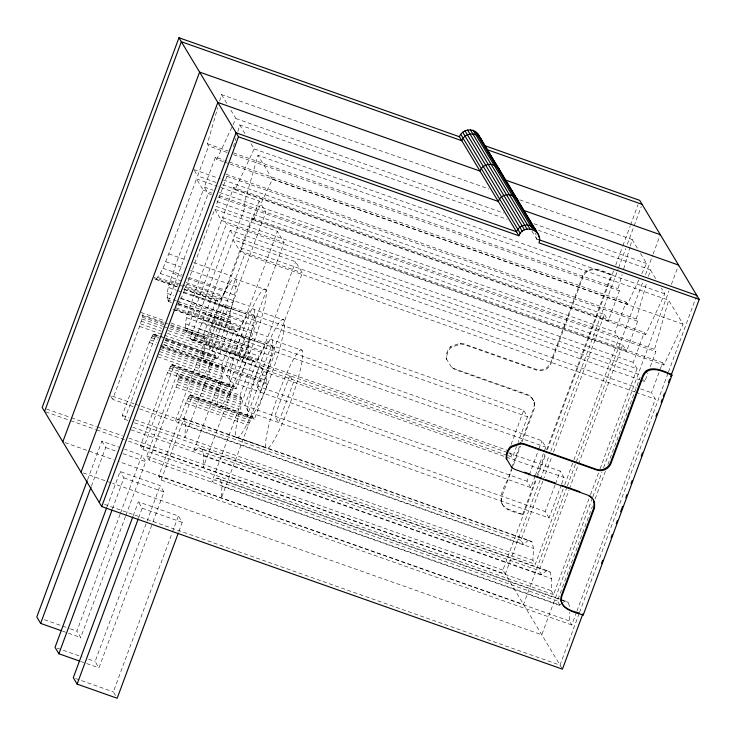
<?xml version="1.0" encoding="UTF-8"?>
<svg xmlns="http://www.w3.org/2000/svg" width="736" height="736" viewBox="0 0 736 736"><rect width="100%" height="100%" fill="white"/><g stroke="black" fill="none" stroke-linecap="round" stroke-linejoin="round"><path stroke-width="0.55" stroke-dasharray="3.68 2.76" d="M171.157 323.095L203.532 334.521L204.976 336.922L204.534 341.035L202.234 348.514L175.251 421.461L180.559 417.376L183.936 418.959L185.463 425.528L184.856 437.432L212.814 362.075L216.071 356.196L217.939 358.487L230.874 323.518C227.13 311.622 235.4 298.724 238.124 287.15L265.843 212.198L259.127 201.02L218.114 186.539M176.428 309.341L234.71 329.903L221.775 364.881L223.266 368.175L221.352 376.289L193.494 451.812L198.803 447.736L202.179 449.31L203.697 455.888L203.099 467.792L231.049 392.426L234.315 386.547L236.173 388.847L249.118 353.869C245.364 341.982 253.644 329.084 256.367 317.501L284.087 242.558L277.362 231.371L214.765 209.282L187.045 284.225L181.111 298.577L177.45 305.394M562.442 602.968L559.783 605.01L149.141 460.083L146.74 456.09L177.422 373.143L240.019 395.241L241.509 398.535L239.596 406.649L211.738 482.172L217.046 478.096L220.423 479.67L221.941 486.238L221.334 498.152L249.292 422.786L252.549 416.907L254.417 419.207L267.352 384.229C263.608 372.342 271.878 359.435 274.602 347.861L302.33 272.918L295.605 261.731L233.008 239.642L205.289 314.585C201.6 323.242 198.858 332.92 192.409 339.968L191.314 339.765L190.357 338.174L230.276 230.248L640.927 375.176M563.15 488.989L535.302 564.264L532.901 560.271L533.508 548.357L531.981 541.788L528.614 540.215L180.559 417.376M588.947 498.907L553.546 594.624L551.144 590.631L551.752 578.717L550.224 572.148L546.857 570.566L198.803 447.736M576.564 612.076L571.789 624.974L569.388 620.982L569.83 612.324M501.069 501.023L502.311 504.344C497.186 492.329 509.818 480.442 511.272 468.832M501.547 501.814L501.897 496.294L511.75 469.632M522.008 441.913L534.235 408.857C535.872 403.346 533.223 397.514 527.914 395.324L455.299 369.702L451.499 367.163L454.82 368.902L527.436 394.533C532.744 396.713 535.394 402.555 533.756 408.057L521.53 441.112M133.161 406.603L112.654 399.363L139.638 326.416L141.938 318.946L142.37 314.833L204.976 336.922M149.141 460.083L176.999 384.551L178.912 376.446L177.422 373.143M171.506 302.57L168.277 301.429C164.524 289.533 172.794 276.635 175.518 265.052L203.246 190.109L196.521 178.922L168.802 253.874C165.122 262.522 162.38 272.21 155.922 279.257L154.836 279.054L153.87 277.463L177.615 285.835M249.118 353.869L186.512 331.78C182.767 319.893 191.038 306.986 193.761 295.412L221.49 220.469L214.765 209.282M233.008 239.642L239.724 250.82L212.005 325.772C209.282 337.346 201.011 350.244 204.755 362.14L267.352 384.229M227.139 152.453L208.72 145.949L207.377 143.713L217.746 107.686M219.632 101.145L221.518 94.594L488.971 188.977M233.478 146.777L235.989 138.046M237.875 131.496L239.761 124.945L507.205 219.337M634.745 391.874L244.674 254.214L240.838 247.82L251.924 217.847L253.267 220.082L663.918 365.01L683.054 324.199L668.647 300.233L257.996 155.305L243.864 204.424L245.208 206.66L234.122 236.642L639.345 379.656M222.557 184.727L608.286 320.85L619.372 290.876L618.028 288.641L622.113 274.445M623.686 268.99L629.97 247.158M630.283 246.063L632.169 239.513L519.285 199.677M636.272 318.992L225.621 174.073L226.964 176.309L215.878 206.282L626.529 351.21L637.615 321.227L636.272 318.992L646.64 282.974M648.526 276.423L650.403 269.873L538.605 230.414M650.311 366.574L655.859 351.587L654.516 349.352L668.647 300.233M216.053 182.427L197.634 175.932L208.72 145.949M87.575 479.743L101.853 441.131L119.186 447.249M91.42 486.128L105.699 447.525L101.853 441.131M211.444 194.654L208.196 193.504L204.35 187.11L215.446 157.136L224.112 160.19M127.908 420.486L124.651 419.336L122.259 415.343L150.208 339.977L153.474 334.098L162.527 337.051M124.651 419.336L155.333 336.398L153.898 334.006M168.277 301.429L208.196 193.504M107.005 506.883L120.097 471.491L160.163 485.631L163.999 492.016L152.104 524.188M112.433 508.981L123.942 477.885L120.097 471.491M600.088 468.795L637.082 368.782L226.44 223.854L222.594 217.47L233.689 187.487L644.331 332.414L645.674 334.65L664.81 293.839L661.351 288.089M553.546 594.624L142.894 449.696L140.493 445.703L167.477 372.756L171.709 364.458L234.738 386.455M142.894 449.696L173.576 366.758L172.141 364.357M186.512 331.78L226.44 223.854M125.534 516.359L80.702 637.532L76.866 631.148L120.106 514.252M120.502 513.185L141.919 455.271L124.596 449.162M125.93 515.283L145.765 461.665L141.919 455.271M133.188 515.789L138.34 501.851L178.406 515.982L182.243 522.376L178.673 532.027M203.532 334.521L216.467 299.552L184.092 288.126M138.607 517.886L142.177 508.236L138.34 501.851M183.972 289.34L218.518 301.346C224.977 294.299 227.718 284.62 231.398 275.963L259.127 201.02M571.789 624.974L161.138 480.056L158.737 476.054L185.72 403.107L189.952 394.818L252.982 416.806M507.168 455.336L212.097 351.201L208.26 344.816L223.229 304.345L523.701 410.384L527.546 416.778L518.089 442.336M161.138 480.056L191.82 397.109L190.376 394.717M204.755 362.14L244.674 254.214M151.708 525.265L98.946 667.892L95.11 661.498L160.163 485.631M212.097 351.201L227.074 310.73L223.229 304.345M173.07 309.414L236.762 331.706C243.22 324.659 245.962 314.971 249.642 306.323L277.362 231.371M535.146 475.888L530.812 487.6L230.34 381.561L226.504 375.167L241.472 334.696L541.944 440.744L545.79 447.129L535.541 474.821M115.543 695.511L113.344 691.858L172.058 533.14M172.454 532.073L178.406 515.982M230.34 381.561L245.309 341.09L241.472 334.696M240.019 395.241L252.954 360.263L190.357 338.174M191.314 339.765L255.006 362.057C261.455 355.01 264.206 345.331 267.886 336.674L295.605 261.731M561.274 484.941L549.056 517.96L248.584 411.912L244.738 405.527L259.716 365.056L507.187 452.392M248.584 411.912L263.552 371.441L259.716 365.056M511.097 444.461L523.701 410.384M508.245 455.722L512.578 457.249L516.516 446.596M511.667 467.765L519.561 446.439M513.332 465.373L520.435 446.172M530.812 487.6L526.976 481.215L528.945 475.888M529.34 474.821L538.402 450.322M538.798 449.264L541.944 440.744M501.832 503.553C505.678 511.686 516.102 511.676 523.232 515.117L522.753 514.326L535.882 478.832M537.473 474.527L545.036 454.094M546.627 449.797L611.469 274.5C602.977 271.004 588.248 263.433 582.737 275.65L550.39 363.087C548.136 368.35 542.174 371.165 536.682 369.546L464.066 343.924L460.377 343.178L450.644 346.527A15.346 15.116 -31 0 0 446.209 358.515L446.688 359.315A15.346 15.116 -31 0 1 451.122 347.328L460.856 343.979L464.545 344.715L537.16 370.346C542.653 371.965 548.614 369.15 550.868 363.888L583.216 276.451C588.726 264.224 603.456 271.796 611.947 275.292L611.469 274.5M561.954 668.343L502.909 570.078L536.802 478.455M537.16 477.48L545.974 453.661M547.501 449.521L613.76 270.416M615.747 265.024L622.527 246.698M622.923 245.622L630.108 226.219M630.504 225.142L638.075 204.663M539.994 480.295L505.31 574.08L125.884 440.174M540.399 479.219L549.166 455.501M550.758 451.196L618.148 269.017M618.553 267.941L625.729 248.538M627.32 244.223L633.696 226.982M634.101 225.906L641.277 206.503M528.614 540.215L523.305 544.29L520.904 540.298L542.782 481.151M543.177 480.074L551.936 456.412M553.527 452.116L604.44 314.465L218.712 178.333M549.056 517.96L545.22 511.566L555.064 484.941M555.459 483.874L560.188 471.095L508.263 452.769M573.896 459.945L618.847 338.431L615.002 332.037L626.097 302.054L225.198 160.577M561.669 483.874L564.024 477.489L560.188 471.095M564.742 484.684L573.491 461.021M567.014 486.938L523.544 604.431L119.195 461.73M567.41 485.861L643.172 281.051M645.564 274.583L652.74 255.18M653.136 254.104L660.312 234.701M546.857 570.566L541.549 574.65L539.148 570.658L568.983 490.001M569.379 488.925L578.128 465.262M578.524 464.186L622.684 344.816L214.204 200.661M637.082 368.782L633.245 362.397L644.331 332.414M590.539 494.61L599.693 469.872M592.434 497.895L541.788 634.791L112.498 483.285M592.83 496.809L602.002 472.024M603.594 467.71L668.987 290.932M671.379 284.464L678.555 265.061M559.783 605.01L557.391 601.008L592.397 506.377M595.176 498.852L605.526 470.884M607.908 464.434L640.127 377.329M640.43 380.034L644.764 381.57L647.938 373.005M576.96 611L655.325 399.142L651.489 392.748L659.806 370.263M660.201 369.196L662.575 362.774L251.924 217.847M579.168 613.401L560.032 665.142L103.638 504.077M579.572 612.324L668.095 373.023M668.49 371.947L696.403 296.488M223.284 161.662L216.789 159.372L232.567 125.7M233.045 124.678L235.916 118.56L230.156 108.974M645.674 334.65L235.032 189.722L254.159 148.911L250.13 142.204M253.267 220.082L272.403 179.271L257.996 155.305M224.37 162.049L627.44 304.299L638.912 279.809M641.783 273.682L646.567 263.479L640.228 252.936M563.325 602.287L565.101 600.926L568.468 602.499L569.995 609.077M235.916 118.56L503.645 213.044M533.996 223.753L646.567 263.479M538.715 239.623L536.544 238.86L536.967 236.182L535.201 233.248M254.159 148.911L664.81 293.839M207.377 143.713L227.967 150.981M233.386 152.886L618.028 288.641M233.643 154.744L619.372 290.876M272.403 179.271L683.054 324.199M226.964 176.309L637.615 321.227M193.789 169.538L217.626 177.946M196.521 178.922L217.028 186.162M204.35 187.11L213.026 190.173M219.521 192.464L615.002 332.037M203.246 190.109L211.876 193.154M219.438 195.822L654.516 349.352M217.948 196.944L655.859 351.587M222.594 217.47L633.245 362.397M221.49 220.469L284.087 242.558M240.838 247.82L636.318 387.394M640.651 388.93L651.489 392.748M239.724 250.82L302.33 272.918M635.821 392.26L655.325 399.142M168.802 253.874L187.146 260.351M193.623 262.632L231.398 275.963M235.722 279.119A52.256 7.047 -70.6 0 1 212.566 359.177A52.256 7.047 -70.6 0 1 204.709 345.018A52.256 7.047 -70.6 0 1 235.722 279.119L265.77 289.726A52.256 7.047 -70.6 0 1 242.613 369.776A52.256 7.047 -70.6 0 1 234.756 355.626A52.256 7.047 -70.6 0 1 265.77 289.726M165.747 261.703L184.156 268.106M190.569 270.471L238.124 287.15M162.877 268.217L182.298 275.08M188.775 277.362L225.474 290.315M172.656 273.212L181.295 276.258M187.772 278.539L235.262 295.302M160.172 273.415L180.679 280.655M186.079 282.56L222.778 295.513M187.045 284.225L249.642 306.323M253.966 309.479A52.256 7.047 -70.6 0 1 230.81 389.528A52.256 7.047 -70.6 0 1 222.944 375.378A52.256 7.047 -70.6 0 1 253.966 309.479L284.013 320.077A52.256 7.047 -70.6 0 1 260.857 400.136A52.256 7.047 -70.6 0 1 252.991 385.986A52.256 7.047 -70.6 0 1 284.013 320.077M170.366 280.683L232.962 302.772M157.752 277.454L178.259 284.694M179.336 285.071L220.349 299.552M155.922 279.257L177.505 286.874M183.982 289.156L218.518 301.346M154.836 279.054L177.496 287.058M193.761 295.412L256.367 317.501M183.991 292.063L246.588 314.152M168.627 287.482L176.18 290.14M177.256 290.527L231.224 309.571M227.074 310.73L527.546 416.778M167.348 293.434L173.825 295.716M180.302 298.006L229.954 315.523M181.111 298.577L243.717 320.666M190.9 303.563L253.506 325.662M166.916 297.546L176.631 300.978M177.707 301.355L229.512 319.645M167.311 299.828L171.626 301.346M178.103 303.637L229.908 321.917M178.416 303.775L241.012 325.864M177.983 304.851L230.874 323.518M205.289 314.585L267.886 336.674M272.2 339.83A52.256 7.047 -70.6 0 1 249.053 419.888A52.256 7.047 -70.6 0 1 241.187 405.738A52.256 7.047 -70.6 0 1 272.2 339.83L302.248 350.437A52.256 7.047 -70.6 0 1 279.1 430.486A52.256 7.047 -70.6 0 1 271.234 416.337A52.256 7.047 -70.6 0 1 302.248 350.437M188.6 311.043L251.206 333.132M175.996 307.814L238.593 329.903M174.165 309.608L236.762 331.706M212.005 325.772L274.602 347.861M202.234 322.423L264.831 344.512M186.861 317.832L249.467 339.931M245.309 341.09L545.79 447.129M185.592 323.794L248.188 345.883M199.355 328.937L261.952 351.026M209.144 333.923L271.74 356.012M185.159 327.906L247.756 349.996M140.935 312.432L164.68 320.813M185.555 330.179L259.256 356.224M142.425 315.726L164.018 323.343M170.494 325.634L205.031 337.824M142.296 317.124L163.889 324.742M170.366 327.032L204.902 339.222M206.844 341.394L269.44 363.492M141.938 318.946L162.444 326.186M163.521 326.563L204.534 341.035M194.23 338.164L256.836 360.263M141.34 321.181L161.846 328.422M168.323 330.703L203.936 343.28M208.26 344.816L507.656 450.469M192.409 339.968L255.006 362.057M140.512 323.84L161.018 331.08M167.495 333.362L203.108 345.938M205.105 348.192L267.702 370.282M139.638 326.416L163.383 334.797M164.459 335.184L202.234 348.514M263.552 371.441L564.024 477.489M163.613 337.428L216.494 356.095M153.474 334.098L158.866 336.012M159.942 336.389L216.071 356.196M152.858 334.705L159.335 336.987M165.812 339.278L215.464 356.794M155.333 336.398L158.571 337.539M165.048 339.83L217.939 358.487M152.113 335.883L158.59 338.164M165.066 340.455L266.432 376.234M151.23 337.64L157.706 339.922M164.183 342.212L213.826 359.729M163.493 344.31L266 380.356M150.208 339.977L156.685 342.268M164.238 344.926L212.814 362.075M160.614 345.184L223.21 367.282M203.798 360.539L266.395 382.628M160.669 346.086L223.266 368.175M149.242 342.396L155.71 344.687M162.187 346.969L211.839 364.486M160.54 347.484L223.137 369.573M160.181 349.306L222.778 371.395M159.583 351.541L222.18 373.63M226.504 375.167L526.976 481.215M158.755 354.2L221.352 376.289M157.881 356.776L220.478 378.865M171.709 364.458L234.315 386.547M171.102 365.056L233.698 387.154M173.576 366.758L236.173 388.847M199.612 376.427L229.66 387.026M170.356 366.243L232.953 388.332M169.473 368L232.07 390.089M168.452 370.337L231.049 392.426M178.857 375.544L241.454 397.633M178.912 376.446L241.509 398.535M167.477 372.756L230.083 394.846M178.784 377.844L241.38 399.933M178.425 379.656L241.022 401.755M177.827 381.901L240.424 403.99M244.738 405.527L545.22 511.566M176.999 384.551L239.596 406.649M176.125 387.136L238.722 409.225M189.952 394.818L252.549 416.907M189.345 395.416L251.942 417.505M191.82 397.109L254.417 419.207M522.753 514.326L507.73 509.018L503.277 505.752M188.6 396.594L251.197 418.683M187.717 398.351L250.314 420.449M186.696 400.697L249.292 422.786M185.72 403.107L248.317 425.206M236.09 437.138L266.138 447.746M183.936 418.959L531.981 541.788M134.09 403.788L110.253 395.37L112.654 399.363M135.176 404.165L520.904 540.298M139.638 408.894L523.305 544.29M185.463 425.528L533.508 548.357M122.259 415.343L128.726 417.634M135.203 419.916L532.901 560.271M134.403 422.777L535.302 564.264M202.179 449.31L550.224 572.148M132.83 427.257L539.148 570.658M130.898 429.723L541.549 574.65M203.697 455.888L551.752 578.717M46.515 409.014L70.362 417.432M71.447 417.809L96.379 426.613M97.465 426.99L122.397 435.795M128.901 438.086L502.909 570.078M45.66 411.856L69.515 420.274M70.592 420.661L95.533 429.456M96.609 429.842L124.798 439.788M140.493 445.703L551.144 590.631M217.046 478.096L559.673 599.012M560.758 599.398L565.101 600.926M220.423 479.67L559.792 599.444M560.878 599.822L568.468 602.499M146.74 456.09L557.391 601.008M221.941 486.238L561.32 606.013M105.699 447.525L116.527 451.343M123.022 453.643L145.765 461.665M64.989 442.603L113.767 459.816M158.737 476.054L569.388 620.982M123.942 477.885L163.999 492.016M83.232 472.954L111.412 482.899M142.177 508.236L182.243 522.376M44.381 619.684L69.285 628.47M70.371 628.857L76.866 631.148M62.293 631.037L80.702 637.532M57.206 648.131L82.11 656.917M88.605 659.208L95.11 661.498M80.537 661.397L98.946 667.892M75.449 678.482L113.344 691.858M446.209 358.515L451.978 367.963M632.169 239.513L637.928 249.099M650.403 269.873L656.172 279.459M626.097 302.054L627.44 304.299M662.575 362.774L663.918 365.01M586.086 271.188L586.564 271.989M604.44 314.465L608.286 320.85M622.684 344.816L626.529 351.21M643.669 379.739L644.764 381.57M531.843 231.021L537.988 241.252M533.342 399.998L533.821 400.798M534.106 402.528L534.584 403.328M460.377 343.178L460.856 343.979M450.644 346.527L451.122 347.328M509.827 452.677L512.578 457.249M221.518 94.594L227.277 104.181M239.761 124.945L245.52 134.532M215.446 157.136L216.789 159.372M233.689 187.487L235.032 189.722M194.341 170.448L197.634 175.932M230.276 230.248L234.122 236.642M216.467 299.552L217.433 301.153M234.71 329.903L235.676 331.504M252.954 360.263L253.911 361.864M253.276 314.944L238.308 355.414L242.144 361.808L257.122 321.338L253.276 314.944M271.52 345.304L256.551 385.774L260.388 392.159L275.356 351.688L271.52 345.304M289.763 375.654L274.795 416.125L278.631 422.519L293.6 382.048L289.763 375.654"/><path stroke-width="1.1" d="M579.545 613.042C571.21 611.23 557.888 606.657 561.421 595.35L593.759 507.914L594.108 502.384L593.345 499.854M671.959 375.148C663.458 371.652 648.729 364.081 643.218 376.308L610.88 463.744C608.617 469.007 602.655 471.822 597.163 470.203L524.547 444.572L520.858 443.836L511.134 447.184A15.346 15.116 -31 0 0 506.69 459.172L506.212 458.372A15.346 15.116 -31 0 1 510.646 446.384L520.38 443.035L524.069 443.78L596.684 469.402C602.177 471.031 608.138 468.206 610.392 462.944L642.74 375.507C648.25 363.29 662.98 370.861 671.48 374.357L671.959 375.148L583.243 614.983C574.577 612.389 558.146 609.068 561.899 596.151L594.246 508.714C595.442 503.893 593.989 498.622 589.766 495.77M670.68 376.501L699.2 299.405L538.945 242.852C543.692 230.101 523.406 223.137 518.917 235.787L459.393 136.721L178.949 37.748L42.173 407.486L101.706 506.543L562.433 669.144L582.765 614.164M44.574 411.479L181.341 41.74L461.785 140.714C465.014 131.56 479.752 131.68 481.914 141.422M62.818 441.83L199.585 72.1L480.028 171.074C483.405 161.469 498.888 162.306 500.406 172.62L498.64 169.676M81.061 472.19L217.828 102.46L498.272 201.434C501.648 191.829 517.123 192.666 518.65 202.97M87.179 480.81L36.8 617.007L40.636 623.401L61.217 630.66M40.636 623.401L91.016 487.204M99.305 502.55L236.072 132.811L516.516 231.785C519.736 222.631 534.474 222.75 536.636 232.484M101.706 506.543L238.473 136.813L178.949 37.748M106.61 507.95L55.044 647.367L58.88 653.752L79.451 661.011M58.88 653.752L112.038 510.057M132.784 516.856L73.287 677.718L77.124 684.112L117.19 698.252L178.278 533.103M77.124 684.112L138.212 518.963M601.505 563.5L602.701 560.271M611.082 537.63L612.278 534.4M616.262 523.618L617.458 520.389M620.65 511.759L622.638 506.368M625.83 497.748L627.026 494.518M631.019 483.736L632.215 480.498M641.24 456.09L642.436 452.861M655.96 416.3L657.156 413.071M661.13 402.316L662.326 399.087M663.311 396.419L664.507 393.19M668.5 382.407L669.696 379.178M459.393 136.721C462.475 128.368 475.309 127.392 479.007 135.737L538.531 234.793M484.831 145.7L639.676 200.348L699.2 299.405M487.232 149.702L642.077 204.341M504.39 179.676L660.312 234.701M523.719 210.413L678.555 265.061M538.715 239.623L696.799 295.412M238.473 136.813L518.917 235.787M524.584 472.199L530.003 474.113M534.336 475.64L541.926 478.317M545.174 479.467L554.926 482.908M561.43 485.208L579.858 491.712M506.212 458.372L511.989 467.82L515.31 469.559L587.926 495.181L592.379 498.447M646.088 371.045L646.567 371.846M477.554 133.529L537.078 232.594M484.518 146.179L485.696 148.138M487.462 151.073L488.64 153.033M489.817 154.992L491.584 157.927M493.35 160.871L494.528 162.822M538.329 235.732L539.295 237.323M475.419 131.652L534.943 230.708M473.101 130.263L532.625 229.328M470.414 129.886L529.938 228.942M467.535 129.996L527.068 229.052M464.977 130.787L524.51 229.844M462.742 132.259L522.266 231.316M460.81 134.403L520.343 233.459M594.108 502.384L594.587 503.185M520.38 443.035L520.858 443.836M510.646 446.384L511.134 447.184M511.511 467.02L511.989 467.82M582.765 614.183L583.243 614.983M561.071 600.88L561.55 601.68M479.007 135.737L479.771 138.267"/></g></svg>
